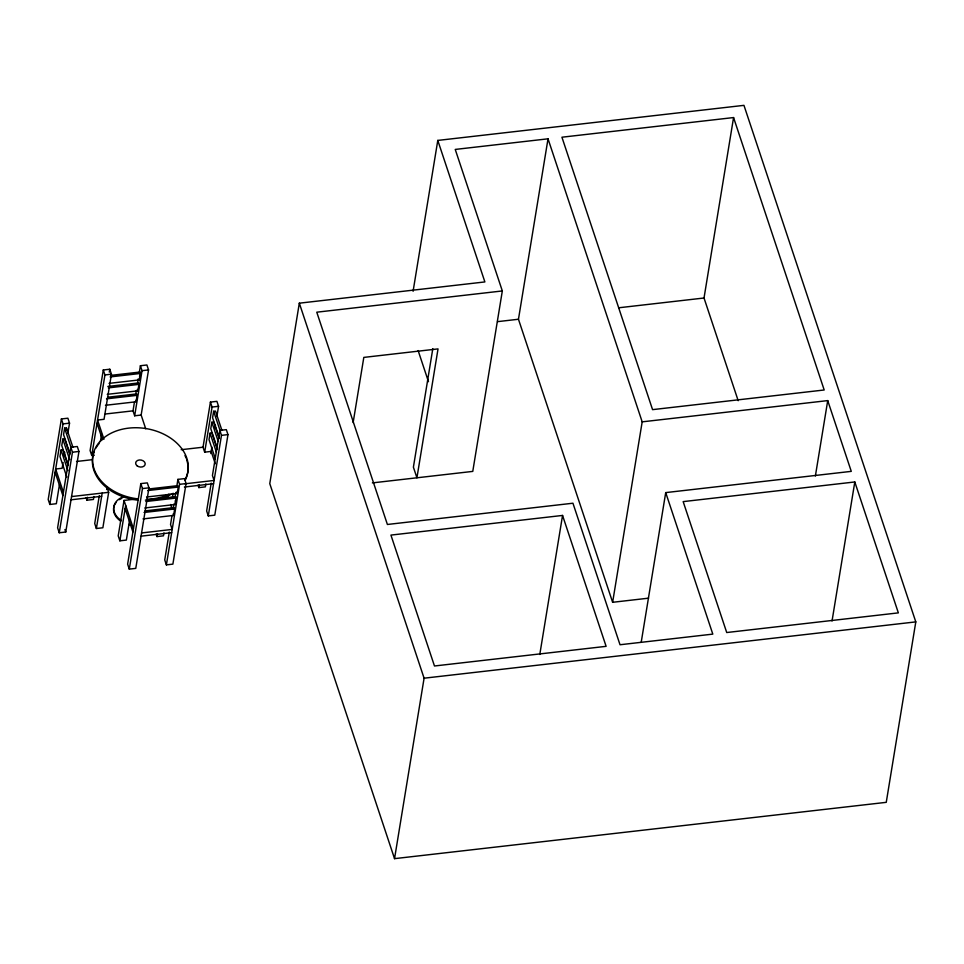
<?xml version="1.0" encoding="UTF-8"?>
<svg xmlns="http://www.w3.org/2000/svg" width="964" height="964" viewBox="0 0 964 964"><rect width="100%" height="100%" fill="white"/><g stroke="black" fill="none" stroke-linecap="round" stroke-linejoin="round"><path stroke-width="1.45" d="M67.866 433.342L69.529 423.16L67.89 418.207L61.395 418.954L48.2 499.509L49.851 504.461L56.346 503.714L59.455 484.675M49.851 504.461L63.034 423.907L61.395 418.954M67.914 464.961L62.889 449.851L61.033 450.055L59.973 456.502L66.829 477.108M69.709 453.996L64.684 438.885L62.829 439.102L61.768 445.549L68.167 464.781M72.878 447.163L66.48 427.932L64.624 428.149L63.564 434.595L69.962 453.827M66.058 430.51L66.48 427.932M63.094 462.455L62.142 468.275L55.647 469.01L63.419 492.363M64.058 456.623L64.769 452.261M70.806 447.248L57.611 527.814L59.262 532.767L65.757 532.02L78.952 451.465L77.301 446.513L70.806 447.248L72.457 452.2L59.262 532.767M103.955 439.271L97.557 420.039L104.052 419.304L111.438 374.189L109.788 369.236L103.293 369.983L90.098 450.537L91.749 455.49L94.352 455.189M91.749 455.49L104.943 374.936L103.293 369.983M93.93 496.532L93.448 499.46L86.953 500.208L87.435 497.279M109.306 372.152L109.788 369.236M100.401 441.56L101.606 434.246M99.28 495.737L94.725 523.56L96.376 528.513L102.871 527.766L108.667 492.327L107.028 487.374L106.679 489.519M96.376 528.513L102.184 493.074M139.214 373.008L140.407 365.73L146.902 364.982L148.54 369.935L141.154 415.05L134.659 415.797L133.02 410.845L134.442 402.108M135.635 394.83L136.346 390.468M137.539 383.19L138.262 378.828M139.623 375.876L139.672 379.864L109.053 383.371M105.462 405.29L136.081 401.783L137.129 395.336L136.659 393.927L107.51 397.264M107.257 394.336L137.876 390.83L138.924 384.383L138.455 382.961L107.848 386.468M139.672 379.864L140.25 372.008L111.089 375.345M134.659 415.797L142.045 370.682L140.407 365.73M137.804 498.846L124.019 500.424L118.21 535.876L119.861 540.828L126.356 540.081L129.718 519.572M119.861 540.828L125.669 505.377M140.828 483.615L127.634 564.169L129.284 569.122L135.767 568.386L148.962 487.832L147.311 482.88L140.828 483.615L142.467 488.567L129.284 569.122M163.952 532.899L163.47 535.827L156.975 536.574L157.457 533.646M167.146 498.388L167.628 495.436L168.447 497.906M172.411 497.629L173.122 493.231M169.303 532.092L164.736 559.927L166.386 564.88L172.881 564.133L186.076 483.579L184.425 478.626L177.93 479.373L176.737 486.639M171.978 515.752L170.544 524.476L172.195 529.429L141.575 532.935M173.171 508.474L173.882 504.112M175.074 496.834L175.785 492.459M175.352 500.473L175.4 504.461L144.793 507.968M142.997 518.921L173.604 515.415L174.665 508.98L174.195 507.558L145.034 510.896M175.4 504.461L175.99 496.605L145.371 500.111M146.576 497.014L177.195 493.508L178.256 487.061L177.786 485.651L148.625 488.989M166.386 564.88L179.581 484.326L177.93 479.373M215.285 463.78L211.176 451.417L204.681 452.164L203.03 447.212L210.417 402.096L216.912 401.349L218.563 406.302L216.888 416.496M205.85 483.928L205.368 486.856L198.873 487.603L199.355 484.675M204.681 452.164L212.068 407.049L210.417 402.096M217.394 449.477L211.911 432.993L210.056 433.21L209.007 439.644L215.394 458.876M219.19 438.524L213.707 422.039L211.851 422.244L210.791 428.691L217.189 447.923M221.901 430.306L215.502 411.086L213.647 411.291L212.586 417.737L219.443 438.343M210.815 453.562L211.887 447.055M214.984 428.137L215.466 425.22M211.2 483.121L206.645 510.956L208.284 515.909L214.779 515.162L227.974 434.607L226.323 429.655L219.828 430.402L212.442 475.505L214.092 480.458L184.931 483.808M208.284 515.909L221.479 435.354L219.828 430.402M437.789 140.419L484.88 281.934L299.322 303.178L269.775 483.627L394.541 858.647L886.253 802.337L915.8 621.888L743.955 105.353L437.789 140.419L413.086 291.285M353.137 422.581L363.814 357.403L438.03 348.896L416.93 477.795L413.399 467.178L432.812 348.655M394.541 858.647L424.088 678.198L299.322 303.178M648.543 598.174L612.634 602.295L642.181 421.846L548.022 138.816L455.237 149.432L502.328 290.947L472.77 471.396L372.393 482.892M612.634 602.295L518.463 319.253L548.022 138.816M539.792 654.472L562.554 515.439L390.926 535.092L434.475 665.991L606.115 646.338L562.554 515.439M641.253 641.988L665.714 492.604L851.272 471.36L827.727 400.602L642.181 421.846M738.183 400.699L704.021 298.009L733.568 117.56L561.928 137.213L652.568 409.64L824.196 389.986L733.568 117.56M815.375 476.035L827.727 400.602M832.04 620.997L854.803 481.964L683.163 501.617L726.723 632.529L898.352 612.875L854.803 481.964M502.328 290.947L316.77 312.191L387.395 524.476L572.941 503.22L620.021 644.747L712.806 634.119L665.714 492.604M497.52 321.651L518.463 319.253M618.948 307.757L704.021 298.009M104.943 374.936L111.438 374.189M142.045 370.682L148.54 369.935M110.101 376.936L140.72 373.43M108.317 387.889L138.924 384.383M106.522 398.843L137.129 395.336M105.317 414.014L133.02 410.845M63.034 423.907L69.529 423.16M212.068 407.049L218.563 406.302M72.457 452.2L78.952 451.465M221.479 435.354L227.974 434.607M76.53 461.479L91.11 459.816M181.16 449.706L203.03 447.212M71.565 496.568L108.667 492.327M142.467 488.567L148.962 487.832M179.581 484.326L186.076 483.579M147.637 490.568L178.256 487.061M71.035 499.798L101.654 496.291M184.413 487.025L213.562 483.687M145.841 501.521L176.46 498.014M144.046 512.474L174.665 508.98M141.045 536.165L171.664 532.658M424.088 678.198L915.8 621.888M418.135 350.583L428.486 381.708M213.647 411.291L220.503 431.896M211.851 422.244L218.25 441.476M210.056 433.21L216.454 452.429M198.054 485.133L198.873 487.603M176.725 492.098L177.195 493.508M137.406 389.408L137.876 390.83M141.154 415.05L145.721 428.787M170.64 504.509L172.014 508.631M135.611 400.361L136.081 401.783M173.134 514.005L173.604 515.415M156.144 534.092L156.975 536.574M124.019 500.424L133.43 528.73M97.027 423.268L102.509 439.753M125.139 508.606L132.912 531.947M64.624 428.149L71.023 447.38M86.133 497.737L86.953 500.208M62.829 439.102L69.685 459.708M61.033 450.055L67.89 470.661M55.129 472.24L62.889 495.592M64.937 529.537L65.757 532.02M131.164 524.958A19.256 14.159 9.3 0 1 128.682 524.5M120.813 521.175A19.256 14.159 9.3 0 1 116.222 502.365M119.319 499.677A19.256 14.159 9.3 0 1 121.898 498.304M120.97 520.211A19.256 14.159 9.3 0 1 123.476 496.785M186.606 459.479A48.152 35.379 9.3 0 1 185.172 480.325M171.303 494.171A48.152 35.379 9.3 0 1 153.481 499.979M138.201 500.208A48.152 35.379 9.3 0 1 94.159 451.706M95.894 448.067A48.152 35.379 9.3 0 1 99.087 443.536M184.992 455.562A48.152 35.379 9.3 0 1 186.136 458.177M138.406 498.918A48.152 35.379 9.3 0 1 93.159 454.43A48.152 35.379 9.3 0 1 153.288 430.173A48.152 35.379 9.3 0 1 184.739 480.241M169.049 494.158A48.152 35.379 9.3 0 1 146.733 499.268M136.996 465.733A4.82 3.543 9.3 0 0 145.034 464.817A4.82 3.543 9.3 0 0 139.25 459.973A4.82 3.543 9.3 0 0 136.996 465.733"/></g></svg>
